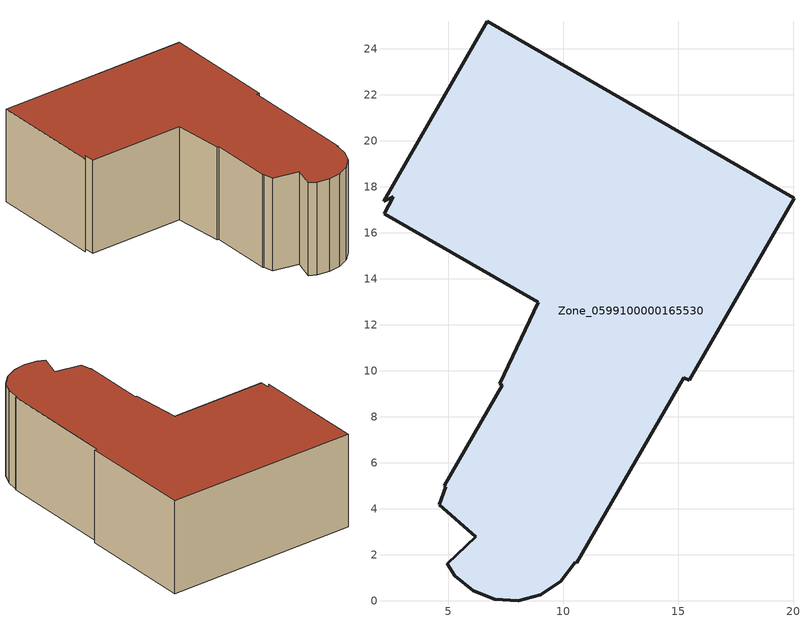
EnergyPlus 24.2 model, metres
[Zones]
Zone_0599100000165530
 floor ground (C_G): 4.88,4.96 4.81,5 7.33,9.38 7.22,9.44 8.91,12.99 2.21,16.83 2.6,17.56 2.18,17.38 6.68,25.2 20.03,17.51 15.47,9.59 15.24,9.7 10.59,1.65 10.52,1.67 9.88,0.85 9.01,0.26 8.03,0 7.02,0.06 6.07,0.43 5.27,1.08 4.94,1.61 6.18,2.78 4.61,4.17 z3.71
 wall outside (C_F): 4.81,5 4.88,4.96 4.61,4.17 6.18,2.78 4.94,1.61 5.27,1.08 6.07,0.43 7.02,0.06 8.03,0 9.01,0.26 9.88,0.85 10.52,1.67 10.59,1.65 15.24,9.7 15.47,9.59 20.03,17.51 6.68,25.2 2.18,17.38 2.6,17.56 2.21,16.83 8.91,12.99 7.22,9.44 7.33,9.38 4.81,5 z3.71:11.18
 roof outside (C_R): 7.22,9.44 7.33,9.38 4.81,5 4.88,4.96 4.61,4.17 6.18,2.78 4.94,1.61 5.27,1.08 6.07,0.43 7.02,0.06 8.03,0 9.01,0.26 9.88,0.85 10.52,1.67 10.59,1.65 15.24,9.7 15.47,9.59 20.03,17.51 6.68,25.2 2.18,17.38 2.6,17.56 2.21,16.83 8.91,12.99 z11.18
[BUILDING]
Pand.0599100000165530: North Axis=0; Terrain=City; Loads Convergence Tolerance Value=0.04; Temperature Convergence Tolerance Value=0.4; Solar Distribution=FullExterior; Maximum Number of Warmup Days=25; Minimum Number of Warmup Days=1
[Site:Location]
Rotterdam.The.Hague.AP_ZH_NLD Design_Conditions: Latitude=51.96; Longitude=4.45; Time Zone=1; Elevation=-4.5
[SITE:GROUNDTEMPERATURE:BUILDINGSURFACE]
18, 18, 18, 18, 18, 18, 18, 18, 18, 18, 18, 18
[MATERIAL] Thermal Absorptance=0.9; Solar Absorptance=0.7; Visible Absorptance=0.7
Name | Roughness | Thickness | Conductivity | Density | Specific Heat
G.D.1965 | MediumSmooth | 0.15 | 1 | 540 | 1210
F.D.1965 | Rough | 0.3 | 0.857143 | 1920 | 840
R.D.1965 | MediumRough | 0.2 | 0.08 | 1500 | 1000
[CONSTRUCTION]
C_G: G.D.1965
C_F: F.D.1965
C_R: R.D.1965
[ZONE]
Zone_0599100000165530: Type=1; Multiplier=1; Ceiling Height=Autocalculate; Volume=Autocalculate; Floor Area=autocalculate; Part of Total Floor Area=Yes
[ZONEINFILTRATION:DESIGNFLOWRATE]
Infil_Zone_0599100000165530: Zone or ZoneList or Space or SpaceList=Zone_0599100000165530; Schedule=AlwaysOn; Design Flow Rate Calculation Method=Flow/Area; Flow Rate per Floor Area=0.0042; Constant Term Coefficient=1; Temperature Term Coefficient=0; Velocity Term Coefficient=0; Velocity Squared Term Coefficient=0
[HVACTEMPLATE:ZONE:IDEALLOADSAIRSYSTEM]
Zone_0599100000165530: Maximum Heating Supply Air Temperature=50; Minimum Cooling Supply Air Temperature=13; Maximum Heating Supply Air Humidity Ratio=0.0156; Minimum Cooling Supply Air Humidity Ratio=0.0077; Heating Limit=NoLimit; Cooling Limit=NoLimit; Dehumidification Control Type=ConstantSensibleHeatRatio; Cooling Sensible Heat Ratio=0.7; Dehumidification Setpoint=60; Humidification Control Type=None; Humidification Setpoint=30; Outdoor Air Method=None; Outdoor Air Flow Rate per Person=0.00944; Outdoor Air Flow Rate per Zone Floor Area=0; Outdoor Air Flow Rate per Zone=0; Demand Controlled Ventilation Type=None; Outdoor Air Economizer Type=NoEconomizer; Heat Recovery Type=None; Sensible Heat Recovery Effectiveness=0.7; Latent Heat Recovery Effectiveness=0.65
[ZONECONTROL:THERMOSTAT]
ThermostatControl_Zone_0599100000165530: Zone or ZoneList=Zone_0599100000165530; Control Type Schedule=DualSetpointControlType; Control 1=Thermostat_Zone_0599100000165530; Temperature Difference Between Cutout And Setpoint=0
[THERMOSTATSETPOINT:DUALSETPOINT]
Thermostat_Zone_0599100000165530: Heating Setpoint Temperature Schedule=HeatingSetpoint_Zone_0599100000165530; Cooling Setpoint Temperature Schedule=CoolingSetpoint_Zone_0599100000165530
[SCHEDULE:COMPACT]
HeatingSetpoint_Zone_0599100000165530: Through: 12/31, For: AllDays, Until: 24:00, 21
CoolingSetpoint_Zone_0599100000165530: Through: 12/31, For: AllDays, Until: 24:00, 24
DualSetpointControlType: Through: 12/31, For: AllDays, Until: 24:00, 4
AlwaysOn: Through: 12/31, For: AllDays, Until: 24:00, 1
